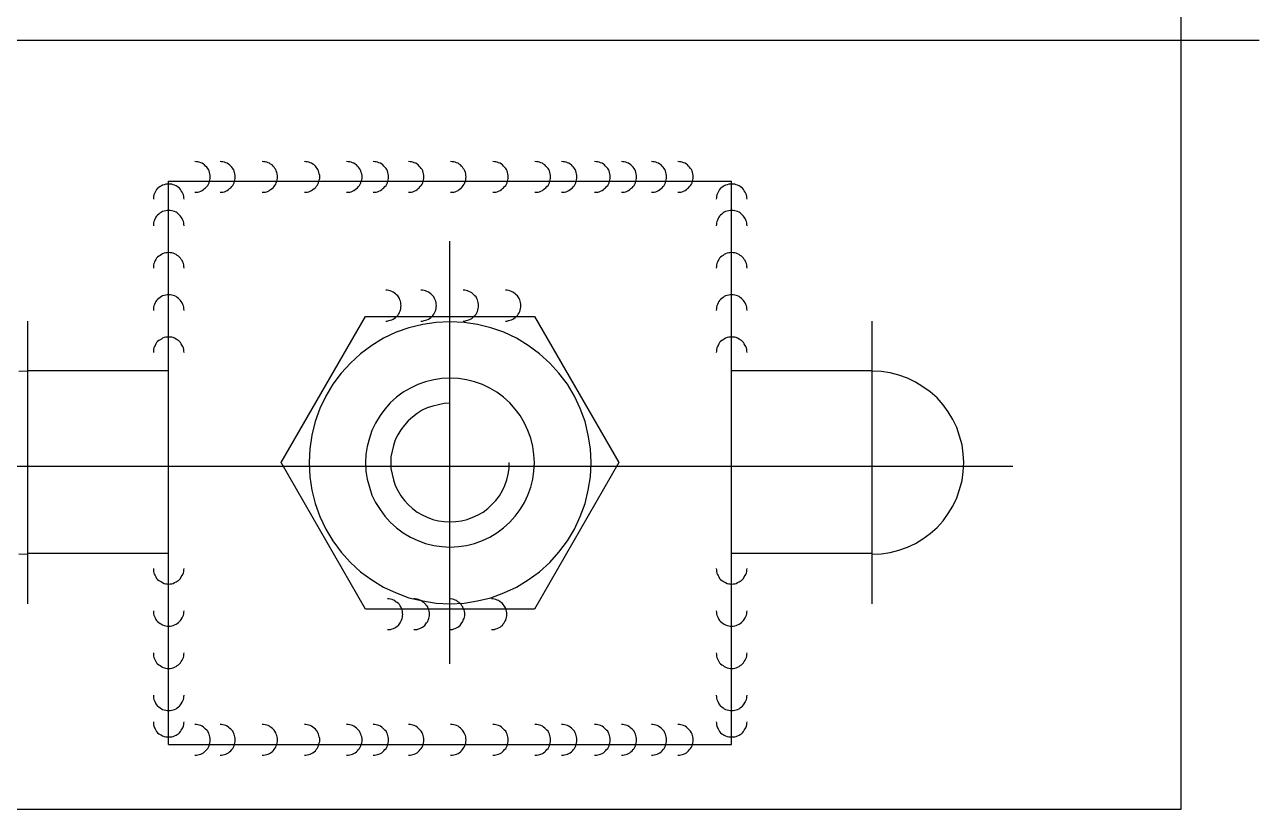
# Model space of a CAD drawing. Header units: metres. Extents: x 0 to 420, y 0 to 297.
# Drawn here: x 198.91 to 233.89, y 205.66 to 227.88 of the extents above; entities that cross this region are included whole.
import ezdxf

# ---------------------------------------------------------------- set-up
doc = ezdxf.new("R2010")
doc.units = ezdxf.units.M

msp = doc.modelspace()

# ---------------------------------------------------------------- linework, layer by layer
for p, q in [((231.68, 205.66), (231.68, 249.89)), ((158.23, 227.44), (233.89, 227.44)), ((202.99, 223.45), (218.94, 223.45)), ((202.99, 207.5), (202.99, 223.45)), ((218.94, 207.5), (218.94, 223.45)), ((210.96, 209.78), (210.96, 221.75)), ((199, 211.48), (199, 219.49)), ((206.18, 215.48), (208.57, 219.62)), ((208.57, 219.62), (213.36, 219.62)), ((213.36, 219.62), (215.75, 215.48)), ((222.92, 211.48), (222.92, 219.49)), ((199, 218.09), (202.99, 218.09)), ((218.94, 218.09), (222.92, 218.09)), ((208.57, 211.33), (206.18, 215.48)), ((215.75, 215.48), (213.36, 211.33)), ((194.89, 215.38), (226.91, 215.38)), ((199, 212.91), (202.99, 212.91)), ((218.94, 212.91), (222.92, 212.91)), ((213.36, 211.33), (208.57, 211.33)), ((202.99, 207.5), (218.94, 207.5)), ((167.28, 205.66), (231.68, 205.66))]:
    msp.add_line(p, q)
for points in [[(203.73, 223.14), (203.78, 223.14), (203.82, 223.14), (203.86, 223.15), (203.9, 223.17), (203.94, 223.19), (203.98, 223.21), (204.01, 223.24), (204.04, 223.26), (204.07, 223.3), (204.1, 223.33), (204.12, 223.37), (204.14, 223.4), (204.15, 223.45), (204.16, 223.49), (204.17, 223.53), (204.17, 223.57), (204.17, 223.61), (204.16, 223.66), (204.15, 223.7), (204.14, 223.74), (204.12, 223.78), (204.1, 223.81), (204.07, 223.85), (204.04, 223.88), (204.01, 223.91), (203.98, 223.93), (203.94, 223.96), (203.9, 223.97), (203.86, 223.99), (203.82, 224), (203.78, 224), (203.73, 224.01), (203.73, 224.01)], [(204.45, 223.14), (204.49, 223.14), (204.53, 223.14), (204.57, 223.15), (204.61, 223.17), (204.65, 223.19), (204.69, 223.21), (204.72, 223.24), (204.75, 223.26), (204.78, 223.3), (204.81, 223.33), (204.83, 223.37), (204.85, 223.4), (204.86, 223.45), (204.87, 223.49), (204.88, 223.53), (204.88, 223.57), (204.88, 223.61), (204.87, 223.66), (204.86, 223.7), (204.85, 223.74), (204.83, 223.78), (204.81, 223.81), (204.78, 223.85), (204.75, 223.88), (204.72, 223.91), (204.69, 223.93), (204.65, 223.96), (204.61, 223.97), (204.57, 223.99), (204.53, 224), (204.49, 224), (204.45, 224.01), (204.45, 224.01)], [(205.64, 223.14), (205.68, 223.14), (205.73, 223.14), (205.77, 223.15), (205.81, 223.17), (205.85, 223.19), (205.88, 223.21), (205.92, 223.24), (205.95, 223.26), (205.98, 223.3), (206, 223.33), (206.03, 223.37), (206.04, 223.4), (206.06, 223.45), (206.07, 223.49), (206.08, 223.53), (206.08, 223.57), (206.08, 223.61), (206.07, 223.66), (206.06, 223.7), (206.04, 223.74), (206.03, 223.78), (206, 223.81), (205.98, 223.85), (205.95, 223.88), (205.92, 223.91), (205.88, 223.93), (205.85, 223.96), (205.81, 223.97), (205.77, 223.99), (205.73, 224), (205.68, 224), (205.64, 224.01), (205.64, 224.01)], [(206.84, 223.14), (206.88, 223.14), (206.92, 223.14), (206.96, 223.15), (207, 223.17), (207.04, 223.19), (207.08, 223.21), (207.11, 223.24), (207.15, 223.26), (207.17, 223.3), (207.2, 223.33), (207.22, 223.37), (207.24, 223.4), (207.25, 223.45), (207.26, 223.49), (207.27, 223.53), (207.27, 223.57), (207.27, 223.61), (207.26, 223.66), (207.25, 223.7), (207.24, 223.74), (207.22, 223.78), (207.2, 223.81), (207.17, 223.85), (207.15, 223.88), (207.11, 223.91), (207.08, 223.93), (207.04, 223.96), (207, 223.97), (206.96, 223.99), (206.92, 224), (206.88, 224), (206.84, 224.01), (206.84, 224.01)], [(208.03, 223.14), (208.08, 223.14), (208.12, 223.14), (208.16, 223.15), (208.2, 223.17), (208.24, 223.19), (208.28, 223.21), (208.31, 223.24), (208.34, 223.26), (208.37, 223.3), (208.4, 223.33), (208.42, 223.37), (208.44, 223.4), (208.45, 223.45), (208.46, 223.49), (208.47, 223.53), (208.47, 223.57), (208.47, 223.61), (208.46, 223.66), (208.45, 223.7), (208.44, 223.74), (208.42, 223.78), (208.4, 223.81), (208.37, 223.85), (208.34, 223.88), (208.31, 223.91), (208.28, 223.93), (208.24, 223.96), (208.2, 223.97), (208.16, 223.99), (208.12, 224), (208.08, 224), (208.03, 224.01), (208.03, 224.01)], [(208.79, 223.14), (208.83, 223.14), (208.87, 223.14), (208.91, 223.15), (208.95, 223.17), (208.99, 223.19), (209.03, 223.21), (209.06, 223.24), (209.09, 223.26), (209.12, 223.3), (209.15, 223.33), (209.17, 223.37), (209.19, 223.4), (209.2, 223.45), (209.21, 223.49), (209.22, 223.53), (209.22, 223.57), (209.22, 223.61), (209.21, 223.66), (209.2, 223.7), (209.19, 223.74), (209.17, 223.78), (209.15, 223.81), (209.12, 223.85), (209.09, 223.88), (209.06, 223.91), (209.03, 223.93), (208.99, 223.96), (208.95, 223.97), (208.91, 223.99), (208.87, 224), (208.83, 224), (208.79, 224.01), (208.79, 224.01)], [(209.79, 223.14), (209.83, 223.14), (209.87, 223.14), (209.91, 223.15), (209.95, 223.17), (209.99, 223.19), (210.03, 223.21), (210.06, 223.24), (210.09, 223.26), (210.12, 223.3), (210.15, 223.33), (210.17, 223.37), (210.19, 223.4), (210.2, 223.45), (210.21, 223.49), (210.22, 223.53), (210.22, 223.57), (210.22, 223.61), (210.21, 223.66), (210.2, 223.7), (210.19, 223.74), (210.17, 223.78), (210.15, 223.81), (210.12, 223.85), (210.09, 223.88), (210.06, 223.91), (210.03, 223.93), (209.99, 223.96), (209.95, 223.97), (209.91, 223.99), (209.87, 224), (209.83, 224), (209.79, 224.01), (209.79, 224.01)], [(210.98, 223.14), (211.02, 223.14), (211.07, 223.14), (211.11, 223.15), (211.15, 223.17), (211.19, 223.19), (211.22, 223.21), (211.26, 223.24), (211.29, 223.26), (211.32, 223.3), (211.34, 223.33), (211.36, 223.37), (211.38, 223.4), (211.4, 223.45), (211.41, 223.49), (211.41, 223.53), (211.42, 223.57), (211.41, 223.61), (211.41, 223.66), (211.4, 223.7), (211.38, 223.74), (211.36, 223.78), (211.34, 223.81), (211.32, 223.85), (211.29, 223.88), (211.26, 223.91), (211.22, 223.93), (211.19, 223.96), (211.15, 223.97), (211.11, 223.99), (211.07, 224), (211.02, 224), (210.98, 224.01), (210.98, 224.01)], [(212.18, 223.14), (212.22, 223.14), (212.26, 223.14), (212.3, 223.15), (212.34, 223.17), (212.38, 223.19), (212.42, 223.21), (212.45, 223.24), (212.48, 223.26), (212.51, 223.3), (212.54, 223.33), (212.56, 223.37), (212.58, 223.4), (212.59, 223.45), (212.6, 223.49), (212.61, 223.53), (212.61, 223.57), (212.61, 223.61), (212.6, 223.66), (212.59, 223.7), (212.58, 223.74), (212.56, 223.78), (212.54, 223.81), (212.51, 223.85), (212.48, 223.88), (212.45, 223.91), (212.42, 223.93), (212.38, 223.96), (212.34, 223.97), (212.3, 223.99), (212.26, 224), (212.22, 224), (212.18, 224.01), (212.18, 224.01)], [(213.37, 223.14), (213.42, 223.14), (213.46, 223.14), (213.5, 223.15), (213.54, 223.17), (213.58, 223.19), (213.61, 223.21), (213.65, 223.24), (213.68, 223.26), (213.71, 223.3), (213.74, 223.33), (213.76, 223.37), (213.78, 223.4), (213.79, 223.45), (213.8, 223.49), (213.81, 223.53), (213.81, 223.57), (213.81, 223.61), (213.8, 223.66), (213.79, 223.7), (213.78, 223.74), (213.76, 223.78), (213.74, 223.81), (213.71, 223.85), (213.68, 223.88), (213.65, 223.91), (213.61, 223.93), (213.58, 223.96), (213.54, 223.97), (213.5, 223.99), (213.46, 224), (213.42, 224), (213.37, 224.01), (213.37, 224.01)], [(214.12, 223.14), (214.17, 223.14), (214.21, 223.14), (214.25, 223.15), (214.29, 223.17), (214.33, 223.19), (214.37, 223.21), (214.4, 223.24), (214.43, 223.26), (214.46, 223.3), (214.49, 223.33), (214.51, 223.37), (214.53, 223.4), (214.54, 223.45), (214.55, 223.49), (214.56, 223.53), (214.56, 223.57), (214.56, 223.61), (214.55, 223.66), (214.54, 223.7), (214.53, 223.74), (214.51, 223.78), (214.49, 223.81), (214.46, 223.85), (214.43, 223.88), (214.4, 223.91), (214.37, 223.93), (214.33, 223.96), (214.29, 223.97), (214.25, 223.99), (214.21, 224), (214.17, 224), (214.12, 224.01), (214.12, 224.01)], [(215.06, 223.14), (215.11, 223.14), (215.15, 223.14), (215.19, 223.15), (215.23, 223.17), (215.27, 223.19), (215.31, 223.21), (215.34, 223.24), (215.37, 223.26), (215.4, 223.3), (215.43, 223.33), (215.45, 223.37), (215.47, 223.4), (215.48, 223.45), (215.49, 223.49), (215.5, 223.53), (215.5, 223.57), (215.5, 223.61), (215.49, 223.66), (215.48, 223.7), (215.47, 223.74), (215.45, 223.78), (215.43, 223.81), (215.4, 223.85), (215.37, 223.88), (215.34, 223.91), (215.31, 223.93), (215.27, 223.96), (215.23, 223.97), (215.19, 223.99), (215.15, 224), (215.11, 224), (215.06, 224.01), (215.06, 224.01)], [(215.82, 223.14), (215.86, 223.14), (215.9, 223.14), (215.94, 223.15), (215.98, 223.17), (216.02, 223.19), (216.06, 223.21), (216.09, 223.24), (216.12, 223.26), (216.15, 223.3), (216.18, 223.33), (216.2, 223.37), (216.22, 223.4), (216.23, 223.45), (216.24, 223.49), (216.25, 223.53), (216.25, 223.57), (216.25, 223.61), (216.24, 223.66), (216.23, 223.7), (216.22, 223.74), (216.2, 223.78), (216.18, 223.81), (216.15, 223.85), (216.12, 223.88), (216.09, 223.91), (216.06, 223.93), (216.02, 223.96), (215.98, 223.97), (215.94, 223.99), (215.9, 224), (215.86, 224), (215.82, 224.01), (215.82, 224.01)], [(216.67, 223.14), (216.71, 223.14), (216.75, 223.14), (216.79, 223.15), (216.83, 223.17), (216.87, 223.19), (216.91, 223.21), (216.94, 223.24), (216.97, 223.26), (217, 223.3), (217.03, 223.33), (217.05, 223.37), (217.07, 223.4), (217.08, 223.45), (217.09, 223.49), (217.1, 223.53), (217.1, 223.57), (217.1, 223.61), (217.09, 223.66), (217.08, 223.7), (217.07, 223.74), (217.05, 223.78), (217.03, 223.81), (217, 223.85), (216.97, 223.88), (216.94, 223.91), (216.91, 223.93), (216.87, 223.96), (216.83, 223.97), (216.79, 223.99), (216.75, 224), (216.71, 224), (216.67, 224.01), (216.67, 224.01)], [(217.42, 223.14), (217.46, 223.14), (217.5, 223.14), (217.54, 223.15), (217.58, 223.17), (217.62, 223.19), (217.66, 223.21), (217.69, 223.24), (217.72, 223.26), (217.75, 223.3), (217.78, 223.33), (217.8, 223.37), (217.82, 223.4), (217.83, 223.45), (217.84, 223.49), (217.85, 223.53), (217.85, 223.57), (217.85, 223.61), (217.84, 223.66), (217.83, 223.7), (217.82, 223.74), (217.8, 223.78), (217.78, 223.81), (217.75, 223.85), (217.72, 223.88), (217.69, 223.91), (217.66, 223.93), (217.62, 223.96), (217.58, 223.97), (217.54, 223.99), (217.5, 224), (217.46, 224), (217.42, 224.01), (217.42, 224.01)], [(203.43, 222.94), (203.42, 222.98), (203.42, 223.02), (203.41, 223.06), (203.39, 223.1), (203.37, 223.14), (203.35, 223.18), (203.33, 223.21), (203.3, 223.25), (203.27, 223.27), (203.23, 223.3), (203.2, 223.32), (203.16, 223.34), (203.12, 223.35), (203.08, 223.37), (203.03, 223.37), (202.99, 223.37), (202.95, 223.37), (202.91, 223.37), (202.86, 223.35), (202.82, 223.34), (202.79, 223.32), (202.75, 223.3), (202.71, 223.27), (202.68, 223.25), (202.65, 223.21), (202.63, 223.18), (202.61, 223.14), (202.59, 223.1), (202.57, 223.06), (202.56, 223.02), (202.56, 222.98), (202.56, 222.94), (202.56, 222.94)], [(219.38, 222.94), (219.37, 222.98), (219.37, 223.02), (219.36, 223.06), (219.34, 223.1), (219.32, 223.14), (219.3, 223.18), (219.28, 223.21), (219.25, 223.25), (219.22, 223.27), (219.18, 223.3), (219.15, 223.32), (219.11, 223.34), (219.07, 223.35), (219.03, 223.37), (218.98, 223.37), (218.94, 223.37), (218.9, 223.37), (218.86, 223.37), (218.81, 223.35), (218.77, 223.34), (218.73, 223.32), (218.7, 223.3), (218.66, 223.27), (218.63, 223.25), (218.6, 223.21), (218.58, 223.18), (218.56, 223.14), (218.54, 223.1), (218.52, 223.06), (218.51, 223.02), (218.51, 222.98), (218.5, 222.94), (218.5, 222.94)], [(203.43, 222.19), (203.42, 222.23), (203.42, 222.27), (203.41, 222.31), (203.39, 222.35), (203.37, 222.39), (203.35, 222.43), (203.33, 222.46), (203.3, 222.49), (203.27, 222.52), (203.23, 222.55), (203.2, 222.57), (203.16, 222.59), (203.12, 222.6), (203.08, 222.61), (203.03, 222.62), (202.99, 222.62), (202.95, 222.62), (202.91, 222.61), (202.86, 222.6), (202.82, 222.59), (202.79, 222.57), (202.75, 222.55), (202.71, 222.52), (202.68, 222.49), (202.65, 222.46), (202.63, 222.43), (202.61, 222.39), (202.59, 222.35), (202.57, 222.31), (202.56, 222.27), (202.56, 222.23), (202.56, 222.19), (202.56, 222.19)], [(219.38, 222.19), (219.37, 222.23), (219.37, 222.27), (219.36, 222.31), (219.34, 222.35), (219.32, 222.39), (219.3, 222.43), (219.28, 222.46), (219.25, 222.49), (219.22, 222.52), (219.18, 222.55), (219.15, 222.57), (219.11, 222.59), (219.07, 222.6), (219.03, 222.61), (218.98, 222.62), (218.94, 222.62), (218.9, 222.62), (218.86, 222.61), (218.81, 222.6), (218.77, 222.59), (218.73, 222.57), (218.7, 222.55), (218.66, 222.52), (218.63, 222.49), (218.6, 222.46), (218.58, 222.43), (218.56, 222.39), (218.54, 222.35), (218.52, 222.31), (218.51, 222.27), (218.51, 222.23), (218.5, 222.19), (218.5, 222.19)], [(203.43, 220.99), (203.42, 221.03), (203.42, 221.08), (203.41, 221.12), (203.39, 221.16), (203.37, 221.2), (203.35, 221.23), (203.33, 221.27), (203.3, 221.3), (203.27, 221.33), (203.23, 221.35), (203.2, 221.37), (203.16, 221.39), (203.12, 221.41), (203.08, 221.42), (203.03, 221.42), (202.99, 221.43), (202.95, 221.42), (202.91, 221.42), (202.86, 221.41), (202.82, 221.39), (202.79, 221.37), (202.75, 221.35), (202.71, 221.33), (202.68, 221.3), (202.65, 221.27), (202.63, 221.23), (202.61, 221.2), (202.59, 221.16), (202.57, 221.12), (202.56, 221.08), (202.56, 221.03), (202.56, 220.99), (202.56, 220.99)], [(219.38, 220.99), (219.37, 221.03), (219.37, 221.08), (219.36, 221.12), (219.34, 221.16), (219.32, 221.2), (219.3, 221.23), (219.28, 221.27), (219.25, 221.3), (219.22, 221.33), (219.18, 221.35), (219.15, 221.37), (219.11, 221.39), (219.07, 221.41), (219.03, 221.42), (218.98, 221.42), (218.94, 221.43), (218.9, 221.42), (218.86, 221.42), (218.81, 221.41), (218.77, 221.39), (218.73, 221.37), (218.7, 221.35), (218.66, 221.33), (218.63, 221.3), (218.6, 221.27), (218.58, 221.23), (218.56, 221.2), (218.54, 221.16), (218.52, 221.12), (218.51, 221.08), (218.51, 221.03), (218.5, 220.99), (218.5, 220.99)], [(209.14, 219.49), (209.18, 219.49), (209.23, 219.5), (209.27, 219.51), (209.31, 219.52), (209.35, 219.54), (209.38, 219.56), (209.42, 219.59), (209.45, 219.62), (209.48, 219.65), (209.5, 219.68), (209.53, 219.72), (209.54, 219.76), (209.56, 219.8), (209.57, 219.84), (209.57, 219.88), (209.58, 219.93), (209.57, 219.97), (209.57, 220.01), (209.56, 220.05), (209.54, 220.09), (209.53, 220.13), (209.5, 220.17), (209.48, 220.2), (209.45, 220.23), (209.42, 220.26), (209.38, 220.29), (209.35, 220.31), (209.31, 220.33), (209.27, 220.34), (209.23, 220.35), (209.18, 220.36), (209.14, 220.36), (209.14, 220.36)], [(210.14, 219.49), (210.18, 219.49), (210.23, 219.5), (210.27, 219.51), (210.31, 219.52), (210.35, 219.54), (210.38, 219.56), (210.42, 219.59), (210.45, 219.62), (210.48, 219.65), (210.5, 219.68), (210.52, 219.72), (210.54, 219.76), (210.56, 219.8), (210.57, 219.84), (210.57, 219.88), (210.58, 219.93), (210.57, 219.97), (210.57, 220.01), (210.56, 220.05), (210.54, 220.09), (210.52, 220.13), (210.5, 220.17), (210.48, 220.2), (210.45, 220.23), (210.42, 220.26), (210.38, 220.29), (210.35, 220.31), (210.31, 220.33), (210.27, 220.34), (210.23, 220.35), (210.18, 220.36), (210.14, 220.36), (210.14, 220.36)], [(211.34, 219.49), (211.38, 219.49), (211.42, 219.5), (211.46, 219.51), (211.5, 219.52), (211.54, 219.54), (211.58, 219.56), (211.61, 219.59), (211.64, 219.62), (211.67, 219.65), (211.7, 219.68), (211.72, 219.72), (211.74, 219.76), (211.75, 219.8), (211.76, 219.84), (211.77, 219.88), (211.77, 219.93), (211.77, 219.97), (211.76, 220.01), (211.75, 220.05), (211.74, 220.09), (211.72, 220.13), (211.7, 220.17), (211.67, 220.2), (211.64, 220.23), (211.61, 220.26), (211.58, 220.29), (211.54, 220.31), (211.5, 220.33), (211.46, 220.34), (211.42, 220.35), (211.38, 220.36), (211.34, 220.36), (211.34, 220.36)], [(212.53, 219.49), (212.58, 219.49), (212.62, 219.5), (212.66, 219.51), (212.7, 219.52), (212.74, 219.54), (212.77, 219.56), (212.81, 219.59), (212.84, 219.62), (212.87, 219.65), (212.89, 219.68), (212.92, 219.72), (212.94, 219.76), (212.95, 219.8), (212.96, 219.84), (212.97, 219.88), (212.97, 219.93), (212.97, 219.97), (212.96, 220.01), (212.95, 220.05), (212.94, 220.09), (212.92, 220.13), (212.89, 220.17), (212.87, 220.2), (212.84, 220.23), (212.81, 220.26), (212.77, 220.29), (212.74, 220.31), (212.7, 220.33), (212.66, 220.34), (212.62, 220.35), (212.58, 220.36), (212.53, 220.36), (212.53, 220.36)], [(203.43, 219.79), (203.42, 219.84), (203.42, 219.88), (203.41, 219.92), (203.39, 219.96), (203.37, 220), (203.35, 220.04), (203.33, 220.07), (203.3, 220.1), (203.27, 220.13), (203.23, 220.16), (203.2, 220.18), (203.16, 220.2), (203.12, 220.21), (203.08, 220.22), (203.03, 220.23), (202.99, 220.23), (202.95, 220.23), (202.91, 220.22), (202.86, 220.21), (202.82, 220.2), (202.79, 220.18), (202.75, 220.16), (202.71, 220.13), (202.68, 220.1), (202.65, 220.07), (202.63, 220.04), (202.61, 220), (202.59, 219.96), (202.57, 219.92), (202.56, 219.88), (202.56, 219.84), (202.56, 219.79), (202.56, 219.79)], [(219.38, 219.79), (219.37, 219.84), (219.37, 219.88), (219.36, 219.92), (219.34, 219.96), (219.32, 220), (219.3, 220.04), (219.28, 220.07), (219.25, 220.1), (219.22, 220.13), (219.18, 220.16), (219.15, 220.18), (219.11, 220.2), (219.07, 220.21), (219.03, 220.22), (218.98, 220.23), (218.94, 220.23), (218.9, 220.23), (218.86, 220.22), (218.81, 220.21), (218.77, 220.2), (218.73, 220.18), (218.7, 220.16), (218.66, 220.13), (218.63, 220.1), (218.6, 220.07), (218.58, 220.04), (218.56, 220), (218.54, 219.96), (218.52, 219.92), (218.51, 219.88), (218.51, 219.84), (218.5, 219.79), (218.5, 219.79)], [(214.96, 215.48), (214.94, 215.87), (214.88, 216.26), (214.79, 216.64), (214.65, 217.01), (214.49, 217.36), (214.29, 217.7), (214.05, 218.01), (213.79, 218.3), (213.5, 218.56), (213.18, 218.8), (212.85, 219), (212.49, 219.17), (212.12, 219.3), (211.74, 219.39), (211.36, 219.45), (210.96, 219.47), (210.57, 219.45), (210.19, 219.39), (209.8, 219.3), (209.44, 219.17), (209.08, 219), (208.75, 218.8), (208.43, 218.56), (208.14, 218.3), (207.88, 218.01), (207.64, 217.7), (207.44, 217.36), (207.27, 217.01), (207.14, 216.64), (207.05, 216.26), (206.99, 215.87), (206.97, 215.48), (206.99, 215.08), (207.05, 214.7), (207.14, 214.32), (207.27, 213.95), (207.44, 213.59), (207.64, 213.26), (207.88, 212.94), (208.14, 212.65), (208.43, 212.39), (208.75, 212.16), (209.08, 211.95), (209.44, 211.79), (209.8, 211.65), (210.19, 211.56), (210.57, 211.5), (210.96, 211.48), (211.36, 211.5), (211.74, 211.56), (212.12, 211.65), (212.49, 211.79), (212.85, 211.95), (213.18, 212.16), (213.5, 212.39), (213.79, 212.65), (214.05, 212.94), (214.29, 213.26), (214.49, 213.59), (214.65, 213.95), (214.79, 214.32), (214.88, 214.7), (214.94, 215.08), (214.96, 215.48)], [(203.43, 218.6), (203.42, 218.64), (203.42, 218.68), (203.41, 218.73), (203.39, 218.77), (203.37, 218.8), (203.35, 218.84), (203.33, 218.88), (203.3, 218.91), (203.27, 218.94), (203.23, 218.96), (203.2, 218.98), (203.16, 219), (203.12, 219.02), (203.08, 219.03), (203.03, 219.03), (202.99, 219.03), (202.95, 219.03), (202.91, 219.03), (202.86, 219.02), (202.82, 219), (202.79, 218.98), (202.75, 218.96), (202.71, 218.94), (202.68, 218.91), (202.65, 218.88), (202.63, 218.84), (202.61, 218.8), (202.59, 218.77), (202.57, 218.73), (202.56, 218.68), (202.56, 218.64), (202.56, 218.6), (202.56, 218.6)], [(219.38, 218.6), (219.37, 218.64), (219.37, 218.68), (219.36, 218.73), (219.34, 218.77), (219.32, 218.8), (219.3, 218.84), (219.28, 218.88), (219.25, 218.91), (219.22, 218.94), (219.18, 218.96), (219.15, 218.98), (219.11, 219), (219.07, 219.02), (219.03, 219.03), (218.98, 219.03), (218.94, 219.03), (218.9, 219.03), (218.86, 219.03), (218.81, 219.02), (218.77, 219), (218.73, 218.98), (218.7, 218.96), (218.66, 218.94), (218.63, 218.91), (218.6, 218.88), (218.58, 218.84), (218.56, 218.8), (218.54, 218.77), (218.52, 218.73), (218.51, 218.68), (218.51, 218.64), (218.5, 218.6), (218.5, 218.6)], [(199, 218.07), (198.75, 218.06)], [(222.92, 212.89), (223.18, 212.9), (223.43, 212.93), (223.68, 213), (223.92, 213.08), (224.15, 213.19), (224.36, 213.32), (224.57, 213.47), (224.76, 213.64), (224.93, 213.83), (225.08, 214.04), (225.21, 214.25), (225.32, 214.48), (225.4, 214.72), (225.47, 214.97), (225.5, 215.22), (225.52, 215.48), (225.5, 215.73), (225.47, 215.98), (225.4, 216.23), (225.32, 216.47), (225.21, 216.7), (225.08, 216.92), (224.93, 217.12), (224.76, 217.31), (224.57, 217.48), (224.36, 217.63), (224.15, 217.76), (223.92, 217.87), (223.68, 217.96), (223.43, 218.02), (223.18, 218.06), (222.92, 218.07), (222.92, 218.07)], [(213.36, 215.48), (213.34, 215.71), (213.31, 215.94), (213.25, 216.17), (213.17, 216.39), (213.07, 216.6), (212.95, 216.81), (212.81, 216.99), (212.66, 217.17), (212.48, 217.33), (212.29, 217.47), (212.09, 217.59), (211.88, 217.69), (211.66, 217.77), (211.43, 217.82), (211.2, 217.86), (210.96, 217.87), (210.73, 217.86), (210.5, 217.82), (210.27, 217.77), (210.05, 217.69), (209.84, 217.59), (209.64, 217.47), (209.45, 217.33), (209.27, 217.17), (209.12, 216.99), (208.98, 216.81), (208.85, 216.6), (208.75, 216.39), (208.68, 216.17), (208.62, 215.94), (208.58, 215.71), (208.57, 215.48), (208.58, 215.24), (208.62, 215.01), (208.68, 214.78), (208.75, 214.56), (208.85, 214.35), (208.98, 214.15), (209.12, 213.96), (209.27, 213.79), (209.45, 213.63), (209.64, 213.49), (209.84, 213.37), (210.05, 213.27), (210.27, 213.19), (210.5, 213.13), (210.73, 213.1), (210.96, 213.08), (211.2, 213.1), (211.43, 213.13), (211.66, 213.19), (211.88, 213.27), (212.09, 213.37), (212.29, 213.49), (212.48, 213.63), (212.66, 213.79), (212.81, 213.96), (212.95, 214.15), (213.07, 214.35), (213.17, 214.56), (213.25, 214.78), (213.31, 215.01), (213.34, 215.24), (213.36, 215.48)], [(210.96, 217.16), (210.8, 217.15), (210.64, 217.12), (210.48, 217.08), (210.32, 217.03), (210.17, 216.96), (210.03, 216.87), (209.9, 216.77), (209.78, 216.66), (209.67, 216.54), (209.57, 216.41), (209.48, 216.27), (209.41, 216.12), (209.36, 215.96), (209.32, 215.8), (209.29, 215.64), (209.29, 215.48), (209.29, 215.31), (209.32, 215.15), (209.36, 214.99), (209.41, 214.83), (209.48, 214.69), (209.57, 214.54), (209.67, 214.41), (209.78, 214.29), (209.9, 214.18), (210.03, 214.08), (210.17, 214), (210.32, 213.93), (210.48, 213.87), (210.64, 213.83), (210.8, 213.81), (210.96, 213.8), (211.13, 213.81), (211.29, 213.83), (211.45, 213.87), (211.61, 213.93), (211.76, 214), (211.9, 214.08), (212.03, 214.18), (212.15, 214.29), (212.26, 214.41), (212.36, 214.54), (212.45, 214.69), (212.52, 214.83), (212.57, 214.99), (212.61, 215.15), (212.64, 215.31), (212.64, 215.48)], [(198.75, 212.9), (199, 212.89)], [(202.56, 212.48), (202.56, 212.44), (202.56, 212.4), (202.57, 212.35), (202.59, 212.31), (202.61, 212.28), (202.63, 212.24), (202.65, 212.2), (202.68, 212.17), (202.71, 212.14), (202.75, 212.12), (202.79, 212.1), (202.82, 212.08), (202.86, 212.06), (202.91, 212.05), (202.95, 212.05), (202.99, 212.04), (203.03, 212.05), (203.08, 212.05), (203.12, 212.06), (203.16, 212.08), (203.2, 212.1), (203.23, 212.12), (203.27, 212.14), (203.3, 212.17), (203.33, 212.2), (203.35, 212.24), (203.37, 212.28), (203.39, 212.31), (203.41, 212.35), (203.42, 212.4), (203.42, 212.44), (203.43, 212.48)], [(218.5, 212.48), (218.51, 212.44), (218.51, 212.4), (218.52, 212.35), (218.54, 212.31), (218.56, 212.28), (218.58, 212.24), (218.6, 212.2), (218.63, 212.17), (218.66, 212.14), (218.7, 212.12), (218.73, 212.1), (218.77, 212.08), (218.81, 212.06), (218.86, 212.05), (218.9, 212.05), (218.94, 212.04), (218.98, 212.05), (219.03, 212.05), (219.07, 212.06), (219.11, 212.08), (219.15, 212.1), (219.18, 212.12), (219.22, 212.14), (219.25, 212.17), (219.28, 212.2), (219.3, 212.24), (219.32, 212.28), (219.34, 212.31), (219.36, 212.35), (219.37, 212.4), (219.37, 212.44), (219.38, 212.48)], [(209.19, 210.75), (209.23, 210.75), (209.28, 210.75), (209.32, 210.77), (209.36, 210.78), (209.4, 210.8), (209.43, 210.82), (209.47, 210.85), (209.5, 210.87), (209.53, 210.91), (209.55, 210.94), (209.57, 210.98), (209.59, 211.02), (209.61, 211.06), (209.62, 211.1), (209.62, 211.14), (209.63, 211.18), (209.62, 211.22), (209.62, 211.27), (209.61, 211.31), (209.59, 211.35), (209.57, 211.39), (209.55, 211.42), (209.53, 211.46), (209.5, 211.49), (209.47, 211.52), (209.43, 211.54), (209.4, 211.57), (209.36, 211.58), (209.32, 211.6), (209.28, 211.61), (209.23, 211.62), (209.19, 211.62), (209.19, 211.62)], [(209.94, 210.75), (209.98, 210.75), (210.03, 210.75), (210.07, 210.77), (210.11, 210.78), (210.15, 210.8), (210.18, 210.82), (210.22, 210.85), (210.25, 210.87), (210.28, 210.91), (210.3, 210.94), (210.33, 210.98), (210.34, 211.02), (210.36, 211.06), (210.37, 211.1), (210.38, 211.14), (210.38, 211.18), (210.38, 211.22), (210.37, 211.27), (210.36, 211.31), (210.34, 211.35), (210.33, 211.39), (210.3, 211.42), (210.28, 211.46), (210.25, 211.49), (210.22, 211.52), (210.18, 211.54), (210.15, 211.57), (210.11, 211.58), (210.07, 211.6), (210.03, 211.61), (209.98, 211.62), (209.94, 211.62), (209.94, 211.62)], [(210.94, 210.75), (210.98, 210.75), (211.03, 210.75), (211.07, 210.77), (211.11, 210.78), (211.15, 210.8), (211.18, 210.82), (211.22, 210.85), (211.25, 210.87), (211.28, 210.91), (211.3, 210.94), (211.33, 210.98), (211.34, 211.02), (211.36, 211.06), (211.37, 211.1), (211.38, 211.14), (211.38, 211.18), (211.38, 211.22), (211.37, 211.27), (211.36, 211.31), (211.34, 211.35), (211.33, 211.39), (211.3, 211.42), (211.28, 211.46), (211.25, 211.49), (211.22, 211.52), (211.18, 211.54), (211.15, 211.57), (211.11, 211.58), (211.07, 211.6), (211.03, 211.61), (210.98, 211.62), (210.94, 211.62), (210.94, 211.62)], [(212.14, 210.75), (212.18, 210.75), (212.22, 210.75), (212.26, 210.77), (212.3, 210.78), (212.34, 210.8), (212.38, 210.82), (212.41, 210.85), (212.45, 210.87), (212.47, 210.91), (212.5, 210.94), (212.52, 210.98), (212.54, 211.02), (212.55, 211.06), (212.56, 211.1), (212.57, 211.14), (212.57, 211.18), (212.57, 211.22), (212.56, 211.27), (212.55, 211.31), (212.54, 211.35), (212.52, 211.39), (212.5, 211.42), (212.47, 211.46), (212.45, 211.49), (212.41, 211.52), (212.38, 211.54), (212.34, 211.57), (212.3, 211.58), (212.26, 211.6), (212.22, 211.61), (212.18, 211.62), (212.14, 211.62), (212.14, 211.62)], [(202.56, 211.28), (202.56, 211.24), (202.56, 211.2), (202.57, 211.16), (202.59, 211.12), (202.61, 211.08), (202.63, 211.04), (202.65, 211.01), (202.68, 210.98), (202.71, 210.95), (202.75, 210.92), (202.79, 210.9), (202.82, 210.88), (202.86, 210.87), (202.91, 210.86), (202.95, 210.85), (202.99, 210.85), (203.03, 210.85), (203.08, 210.86), (203.12, 210.87), (203.16, 210.88), (203.2, 210.9), (203.23, 210.92), (203.27, 210.95), (203.3, 210.98), (203.33, 211.01), (203.35, 211.04), (203.37, 211.08), (203.39, 211.12), (203.41, 211.16), (203.42, 211.2), (203.42, 211.24), (203.43, 211.28)], [(218.5, 211.28), (218.51, 211.24), (218.51, 211.2), (218.52, 211.16), (218.54, 211.12), (218.56, 211.08), (218.58, 211.04), (218.6, 211.01), (218.63, 210.98), (218.66, 210.95), (218.7, 210.92), (218.73, 210.9), (218.77, 210.88), (218.81, 210.87), (218.86, 210.86), (218.9, 210.85), (218.94, 210.85), (218.98, 210.85), (219.03, 210.86), (219.07, 210.87), (219.11, 210.88), (219.15, 210.9), (219.18, 210.92), (219.22, 210.95), (219.25, 210.98), (219.28, 211.01), (219.3, 211.04), (219.32, 211.08), (219.34, 211.12), (219.36, 211.16), (219.37, 211.2), (219.37, 211.24), (219.38, 211.28)], [(202.56, 210.09), (202.56, 210.05), (202.56, 210), (202.57, 209.96), (202.59, 209.92), (202.61, 209.88), (202.63, 209.85), (202.65, 209.81), (202.68, 209.78), (202.71, 209.75), (202.75, 209.73), (202.79, 209.7), (202.82, 209.69), (202.86, 209.67), (202.91, 209.66), (202.95, 209.65), (202.99, 209.65), (203.03, 209.65), (203.08, 209.66), (203.12, 209.67), (203.16, 209.69), (203.2, 209.7), (203.23, 209.73), (203.27, 209.75), (203.3, 209.78), (203.33, 209.81), (203.35, 209.85), (203.37, 209.88), (203.39, 209.92), (203.41, 209.96), (203.42, 210), (203.42, 210.05), (203.43, 210.09)], [(218.5, 210.09), (218.51, 210.05), (218.51, 210), (218.52, 209.96), (218.54, 209.92), (218.56, 209.88), (218.58, 209.85), (218.6, 209.81), (218.63, 209.78), (218.66, 209.75), (218.7, 209.73), (218.73, 209.7), (218.77, 209.69), (218.81, 209.67), (218.86, 209.66), (218.9, 209.65), (218.94, 209.65), (218.98, 209.65), (219.03, 209.66), (219.07, 209.67), (219.11, 209.69), (219.15, 209.7), (219.18, 209.73), (219.22, 209.75), (219.25, 209.78), (219.28, 209.81), (219.3, 209.85), (219.32, 209.88), (219.34, 209.92), (219.36, 209.96), (219.37, 210), (219.37, 210.05), (219.38, 210.09)], [(202.56, 208.89), (202.56, 208.85), (202.56, 208.81), (202.57, 208.77), (202.59, 208.73), (202.61, 208.69), (202.63, 208.65), (202.65, 208.62), (202.68, 208.58), (202.71, 208.56), (202.75, 208.53), (202.79, 208.51), (202.82, 208.49), (202.86, 208.48), (202.91, 208.47), (202.95, 208.46), (202.99, 208.46), (203.03, 208.46), (203.08, 208.47), (203.12, 208.48), (203.16, 208.49), (203.2, 208.51), (203.23, 208.53), (203.27, 208.56), (203.3, 208.58), (203.33, 208.62), (203.35, 208.65), (203.37, 208.69), (203.39, 208.73), (203.41, 208.77), (203.42, 208.81), (203.42, 208.85), (203.43, 208.89)], [(218.5, 208.89), (218.51, 208.85), (218.51, 208.81), (218.52, 208.77), (218.54, 208.73), (218.56, 208.69), (218.58, 208.65), (218.6, 208.62), (218.63, 208.58), (218.66, 208.56), (218.7, 208.53), (218.73, 208.51), (218.77, 208.49), (218.81, 208.48), (218.86, 208.47), (218.9, 208.46), (218.94, 208.46), (218.98, 208.46), (219.03, 208.47), (219.07, 208.48), (219.11, 208.49), (219.15, 208.51), (219.18, 208.53), (219.22, 208.56), (219.25, 208.58), (219.28, 208.62), (219.3, 208.65), (219.32, 208.69), (219.34, 208.73), (219.36, 208.77), (219.37, 208.81), (219.37, 208.85), (219.38, 208.89)], [(202.56, 208.14), (202.56, 208.1), (202.56, 208.06), (202.57, 208.01), (202.59, 207.97), (202.61, 207.94), (202.63, 207.9), (202.65, 207.86), (202.68, 207.83), (202.71, 207.8), (202.75, 207.78), (202.79, 207.76), (202.82, 207.74), (202.86, 207.72), (202.91, 207.71), (202.95, 207.71), (202.99, 207.71), (203.03, 207.71), (203.08, 207.71), (203.12, 207.72), (203.16, 207.74), (203.2, 207.76), (203.23, 207.78), (203.27, 207.8), (203.3, 207.83), (203.33, 207.86), (203.35, 207.9), (203.37, 207.94), (203.39, 207.97), (203.41, 208.01), (203.42, 208.06), (203.42, 208.1), (203.43, 208.14)], [(218.5, 208.14), (218.51, 208.1), (218.51, 208.06), (218.52, 208.01), (218.54, 207.97), (218.56, 207.94), (218.58, 207.9), (218.6, 207.86), (218.63, 207.83), (218.66, 207.8), (218.7, 207.78), (218.73, 207.76), (218.77, 207.74), (218.81, 207.72), (218.86, 207.71), (218.9, 207.71), (218.94, 207.71), (218.98, 207.71), (219.03, 207.71), (219.07, 207.72), (219.11, 207.74), (219.15, 207.76), (219.18, 207.78), (219.22, 207.8), (219.25, 207.83), (219.28, 207.86), (219.3, 207.9), (219.32, 207.94), (219.34, 207.97), (219.36, 208.01), (219.37, 208.06), (219.37, 208.1), (219.38, 208.14)], [(203.73, 207.19), (203.78, 207.19), (203.82, 207.2), (203.86, 207.21), (203.9, 207.22), (203.94, 207.24), (203.98, 207.26), (204.01, 207.29), (204.04, 207.32), (204.07, 207.35), (204.1, 207.38), (204.12, 207.42), (204.14, 207.46), (204.15, 207.5), (204.16, 207.54), (204.17, 207.58), (204.17, 207.62), (204.17, 207.67), (204.16, 207.71), (204.15, 207.75), (204.14, 207.79), (204.12, 207.83), (204.1, 207.87), (204.07, 207.9), (204.04, 207.93), (204.01, 207.96), (203.98, 207.99), (203.94, 208.01), (203.9, 208.03), (203.86, 208.04), (203.82, 208.05), (203.78, 208.06), (203.73, 208.06), (203.73, 208.06)], [(204.45, 207.19), (204.49, 207.19), (204.53, 207.2), (204.57, 207.21), (204.61, 207.22), (204.65, 207.24), (204.69, 207.26), (204.72, 207.29), (204.75, 207.32), (204.78, 207.35), (204.81, 207.38), (204.83, 207.42), (204.85, 207.46), (204.86, 207.5), (204.87, 207.54), (204.88, 207.58), (204.88, 207.62), (204.88, 207.67), (204.87, 207.71), (204.86, 207.75), (204.85, 207.79), (204.83, 207.83), (204.81, 207.87), (204.78, 207.9), (204.75, 207.93), (204.72, 207.96), (204.69, 207.99), (204.65, 208.01), (204.61, 208.03), (204.57, 208.04), (204.53, 208.05), (204.49, 208.06), (204.45, 208.06), (204.45, 208.06)], [(205.64, 207.19), (205.68, 207.19), (205.73, 207.2), (205.77, 207.21), (205.81, 207.22), (205.85, 207.24), (205.88, 207.26), (205.92, 207.29), (205.95, 207.32), (205.98, 207.35), (206, 207.38), (206.03, 207.42), (206.04, 207.46), (206.06, 207.5), (206.07, 207.54), (206.08, 207.58), (206.08, 207.62), (206.08, 207.67), (206.07, 207.71), (206.06, 207.75), (206.04, 207.79), (206.03, 207.83), (206, 207.87), (205.98, 207.9), (205.95, 207.93), (205.92, 207.96), (205.88, 207.99), (205.85, 208.01), (205.81, 208.03), (205.77, 208.04), (205.73, 208.05), (205.68, 208.06), (205.64, 208.06), (205.64, 208.06)], [(206.84, 207.19), (206.88, 207.19), (206.92, 207.2), (206.96, 207.21), (207, 207.22), (207.04, 207.24), (207.08, 207.26), (207.11, 207.29), (207.15, 207.32), (207.17, 207.35), (207.2, 207.38), (207.22, 207.42), (207.24, 207.46), (207.25, 207.5), (207.26, 207.54), (207.27, 207.58), (207.27, 207.62), (207.27, 207.67), (207.26, 207.71), (207.25, 207.75), (207.24, 207.79), (207.22, 207.83), (207.2, 207.87), (207.17, 207.9), (207.15, 207.93), (207.11, 207.96), (207.08, 207.99), (207.04, 208.01), (207, 208.03), (206.96, 208.04), (206.92, 208.05), (206.88, 208.06), (206.84, 208.06), (206.84, 208.06)], [(208.03, 207.19), (208.08, 207.19), (208.12, 207.2), (208.16, 207.21), (208.2, 207.22), (208.24, 207.24), (208.28, 207.26), (208.31, 207.29), (208.34, 207.32), (208.37, 207.35), (208.4, 207.38), (208.42, 207.42), (208.44, 207.46), (208.45, 207.5), (208.46, 207.54), (208.47, 207.58), (208.47, 207.62), (208.47, 207.67), (208.46, 207.71), (208.45, 207.75), (208.44, 207.79), (208.42, 207.83), (208.4, 207.87), (208.37, 207.9), (208.34, 207.93), (208.31, 207.96), (208.28, 207.99), (208.24, 208.01), (208.2, 208.03), (208.16, 208.04), (208.12, 208.05), (208.08, 208.06), (208.03, 208.06), (208.03, 208.06)], [(208.79, 207.19), (208.83, 207.19), (208.87, 207.2), (208.91, 207.21), (208.95, 207.22), (208.99, 207.24), (209.03, 207.26), (209.06, 207.29), (209.09, 207.32), (209.12, 207.35), (209.15, 207.38), (209.17, 207.42), (209.19, 207.46), (209.2, 207.5), (209.21, 207.54), (209.22, 207.58), (209.22, 207.62), (209.22, 207.67), (209.21, 207.71), (209.2, 207.75), (209.19, 207.79), (209.17, 207.83), (209.15, 207.87), (209.12, 207.9), (209.09, 207.93), (209.06, 207.96), (209.03, 207.99), (208.99, 208.01), (208.95, 208.03), (208.91, 208.04), (208.87, 208.05), (208.83, 208.06), (208.79, 208.06), (208.79, 208.06)], [(209.79, 207.19), (209.83, 207.19), (209.87, 207.2), (209.91, 207.21), (209.95, 207.22), (209.99, 207.24), (210.03, 207.26), (210.06, 207.29), (210.09, 207.32), (210.12, 207.35), (210.15, 207.38), (210.17, 207.42), (210.19, 207.46), (210.2, 207.5), (210.21, 207.54), (210.22, 207.58), (210.22, 207.62), (210.22, 207.67), (210.21, 207.71), (210.2, 207.75), (210.19, 207.79), (210.17, 207.83), (210.15, 207.87), (210.12, 207.9), (210.09, 207.93), (210.06, 207.96), (210.03, 207.99), (209.99, 208.01), (209.95, 208.03), (209.91, 208.04), (209.87, 208.05), (209.83, 208.06), (209.79, 208.06), (209.79, 208.06)], [(210.98, 207.19), (211.02, 207.19), (211.07, 207.2), (211.11, 207.21), (211.15, 207.22), (211.19, 207.24), (211.22, 207.26), (211.26, 207.29), (211.29, 207.32), (211.32, 207.35), (211.34, 207.38), (211.36, 207.42), (211.38, 207.46), (211.4, 207.5), (211.41, 207.54), (211.41, 207.58), (211.42, 207.62), (211.41, 207.67), (211.41, 207.71), (211.4, 207.75), (211.38, 207.79), (211.36, 207.83), (211.34, 207.87), (211.32, 207.9), (211.29, 207.93), (211.26, 207.96), (211.22, 207.99), (211.19, 208.01), (211.15, 208.03), (211.11, 208.04), (211.07, 208.05), (211.02, 208.06), (210.98, 208.06), (210.98, 208.06)], [(212.18, 207.19), (212.22, 207.19), (212.26, 207.2), (212.3, 207.21), (212.34, 207.22), (212.38, 207.24), (212.42, 207.26), (212.45, 207.29), (212.48, 207.32), (212.51, 207.35), (212.54, 207.38), (212.56, 207.42), (212.58, 207.46), (212.59, 207.5), (212.6, 207.54), (212.61, 207.58), (212.61, 207.62), (212.61, 207.67), (212.6, 207.71), (212.59, 207.75), (212.58, 207.79), (212.56, 207.83), (212.54, 207.87), (212.51, 207.9), (212.48, 207.93), (212.45, 207.96), (212.42, 207.99), (212.38, 208.01), (212.34, 208.03), (212.3, 208.04), (212.26, 208.05), (212.22, 208.06), (212.18, 208.06), (212.18, 208.06)], [(213.37, 207.19), (213.42, 207.19), (213.46, 207.2), (213.5, 207.21), (213.54, 207.22), (213.58, 207.24), (213.61, 207.26), (213.65, 207.29), (213.68, 207.32), (213.71, 207.35), (213.74, 207.38), (213.76, 207.42), (213.78, 207.46), (213.79, 207.5), (213.8, 207.54), (213.81, 207.58), (213.81, 207.62), (213.81, 207.67), (213.8, 207.71), (213.79, 207.75), (213.78, 207.79), (213.76, 207.83), (213.74, 207.87), (213.71, 207.9), (213.68, 207.93), (213.65, 207.96), (213.61, 207.99), (213.58, 208.01), (213.54, 208.03), (213.5, 208.04), (213.46, 208.05), (213.42, 208.06), (213.37, 208.06), (213.37, 208.06)], [(214.12, 207.19), (214.17, 207.19), (214.21, 207.2), (214.25, 207.21), (214.29, 207.22), (214.33, 207.24), (214.37, 207.26), (214.4, 207.29), (214.43, 207.32), (214.46, 207.35), (214.49, 207.38), (214.51, 207.42), (214.53, 207.46), (214.54, 207.5), (214.55, 207.54), (214.56, 207.58), (214.56, 207.62), (214.56, 207.67), (214.55, 207.71), (214.54, 207.75), (214.53, 207.79), (214.51, 207.83), (214.49, 207.87), (214.46, 207.9), (214.43, 207.93), (214.4, 207.96), (214.37, 207.99), (214.33, 208.01), (214.29, 208.03), (214.25, 208.04), (214.21, 208.05), (214.17, 208.06), (214.12, 208.06), (214.12, 208.06)], [(215.06, 207.19), (215.11, 207.19), (215.15, 207.2), (215.19, 207.21), (215.23, 207.22), (215.27, 207.24), (215.31, 207.26), (215.34, 207.29), (215.37, 207.32), (215.4, 207.35), (215.43, 207.38), (215.45, 207.42), (215.47, 207.46), (215.48, 207.5), (215.49, 207.54), (215.5, 207.58), (215.5, 207.62), (215.5, 207.67), (215.49, 207.71), (215.48, 207.75), (215.47, 207.79), (215.45, 207.83), (215.43, 207.87), (215.4, 207.9), (215.37, 207.93), (215.34, 207.96), (215.31, 207.99), (215.27, 208.01), (215.23, 208.03), (215.19, 208.04), (215.15, 208.05), (215.11, 208.06), (215.06, 208.06), (215.06, 208.06)], [(215.82, 207.19), (215.86, 207.19), (215.9, 207.2), (215.94, 207.21), (215.98, 207.22), (216.02, 207.24), (216.06, 207.26), (216.09, 207.29), (216.12, 207.32), (216.15, 207.35), (216.18, 207.38), (216.2, 207.42), (216.22, 207.46), (216.23, 207.5), (216.24, 207.54), (216.25, 207.58), (216.25, 207.62), (216.25, 207.67), (216.24, 207.71), (216.23, 207.75), (216.22, 207.79), (216.2, 207.83), (216.18, 207.87), (216.15, 207.9), (216.12, 207.93), (216.09, 207.96), (216.06, 207.99), (216.02, 208.01), (215.98, 208.03), (215.94, 208.04), (215.9, 208.05), (215.86, 208.06), (215.82, 208.06), (215.82, 208.06)], [(216.67, 207.19), (216.71, 207.19), (216.75, 207.2), (216.79, 207.21), (216.83, 207.22), (216.87, 207.24), (216.91, 207.26), (216.94, 207.29), (216.97, 207.32), (217, 207.35), (217.03, 207.38), (217.05, 207.42), (217.07, 207.46), (217.08, 207.5), (217.09, 207.54), (217.1, 207.58), (217.1, 207.62), (217.1, 207.67), (217.09, 207.71), (217.08, 207.75), (217.07, 207.79), (217.05, 207.83), (217.03, 207.87), (217, 207.9), (216.97, 207.93), (216.94, 207.96), (216.91, 207.99), (216.87, 208.01), (216.83, 208.03), (216.79, 208.04), (216.75, 208.05), (216.71, 208.06), (216.67, 208.06), (216.67, 208.06)], [(217.42, 207.19), (217.46, 207.19), (217.5, 207.2), (217.54, 207.21), (217.58, 207.22), (217.62, 207.24), (217.66, 207.26), (217.69, 207.29), (217.72, 207.32), (217.75, 207.35), (217.78, 207.38), (217.8, 207.42), (217.82, 207.46), (217.83, 207.5), (217.84, 207.54), (217.85, 207.58), (217.85, 207.62), (217.85, 207.67), (217.84, 207.71), (217.83, 207.75), (217.82, 207.79), (217.8, 207.83), (217.78, 207.87), (217.75, 207.9), (217.72, 207.93), (217.69, 207.96), (217.66, 207.99), (217.62, 208.01), (217.58, 208.03), (217.54, 208.04), (217.5, 208.05), (217.46, 208.06), (217.42, 208.06), (217.42, 208.06)]]:
    msp.add_lwpolyline(points)

doc.saveas('drawing.dxf')
